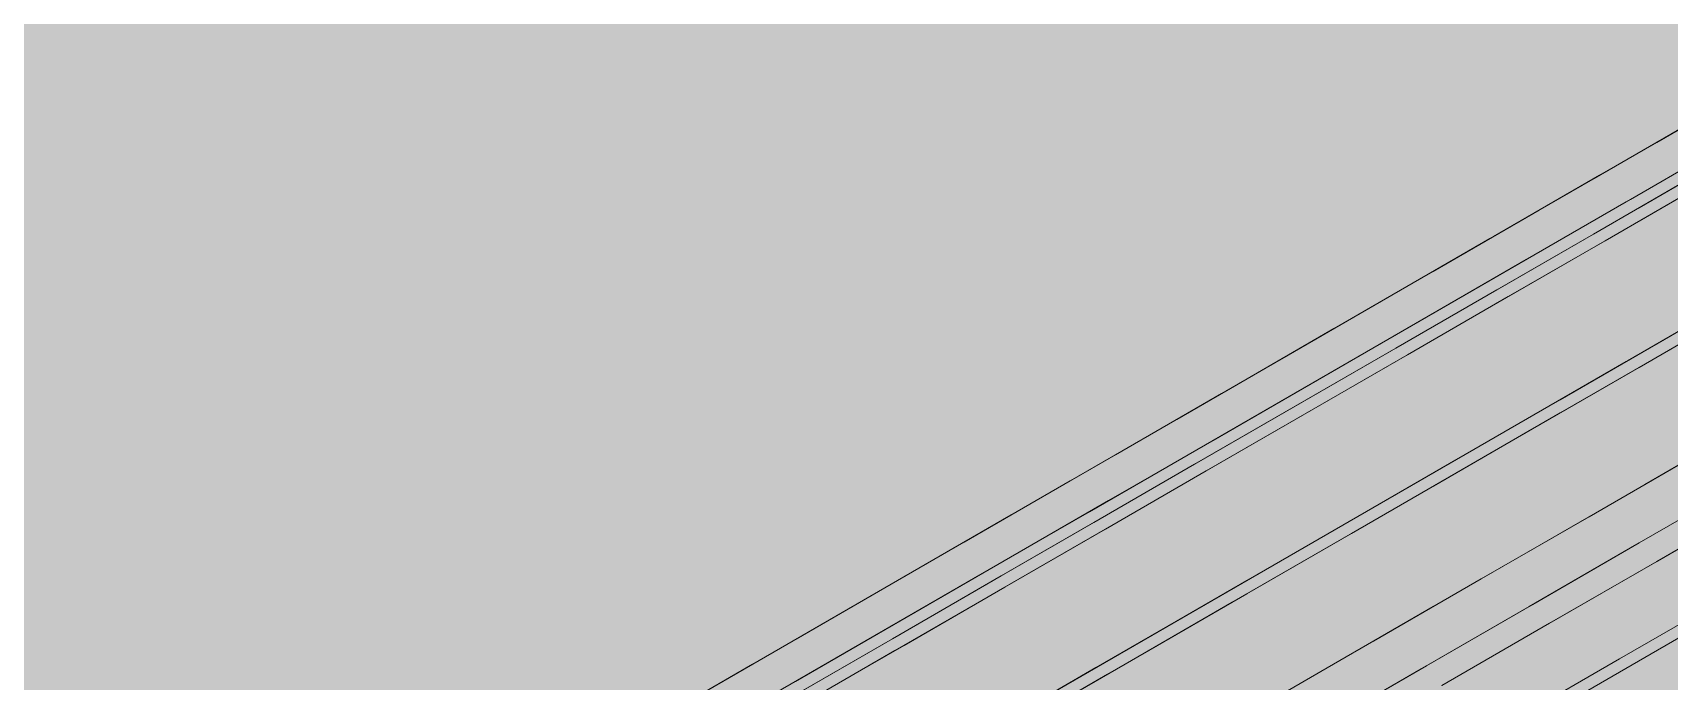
# Model space of a CAD drawing. Header units: metres. Extents: x 349021 to 349543, y 9281040 to 9281959.
# Drawn here: x 349202.5321 to 349202.9224, y 9281044.6284 to 9281044.7832 of the extents above; entities that cross this region are included whole.
import ezdxf

# ---------------------------------------------------------------- set-up
doc = ezdxf.new("R2010")
doc.units = ezdxf.units.M
doc.header["$LTSCALE"] = 0.25
doc.layers.add('ISO-3D', color=7, linetype='CONTINUOUS', lineweight=13)
doc.layers.add('ISO-3D-ARISTAS', color=250, linetype='CONTINUOUS', lineweight=13)

msp = doc.modelspace()

# ---------------------------------------------------------------- linework, layer by layer
at = {"layer": 'ISO-3D', "true_color": 0xb0aea8}
for points in [[(349202.57167, 9281044.79625), (349202.54641, 9281044.78167), (349202.54568, 9281044.81125), (349202.52043, 9281044.79667)], [(349202.62291, 9281044.79583), (349202.59765, 9281044.78125), (349202.59692, 9281044.81083), (349202.57167, 9281044.79625)], [(349202.67414, 9281044.79542), (349202.64889, 9281044.78083), (349202.64816, 9281044.81042), (349202.62291, 9281044.79583)], [(349202.72538, 9281044.795), (349202.70013, 9281044.78042), (349202.6994, 9281044.81), (349202.67414, 9281044.79542)], [(349202.77662, 9281044.79458), (349202.75137, 9281044.78), (349202.75064, 9281044.80958), (349202.72538, 9281044.795)], [(349202.82786, 9281044.79417), (349202.80261, 9281044.77958), (349202.80188, 9281044.80917), (349202.77662, 9281044.79458)], [(349202.53245, 9281044.79075), (349202.50755, 9281044.77637), (349202.5077, 9281044.80504), (349202.4828, 9281044.79066)], [(349202.58209, 9281044.79084), (349202.55719, 9281044.77646), (349202.55735, 9281044.80513), (349202.53245, 9281044.79075)], [(349202.63173, 9281044.79093), (349202.60683, 9281044.77655), (349202.60699, 9281044.80522), (349202.58209, 9281044.79084)], [(349202.68138, 9281044.79102), (349202.65648, 9281044.77665), (349202.65663, 9281044.80531), (349202.63173, 9281044.79093)], [(349202.73102, 9281044.79111), (349202.70612, 9281044.77674), (349202.70628, 9281044.8054), (349202.68138, 9281044.79102)], [(349202.78067, 9281044.7912), (349202.75577, 9281044.77683), (349202.75592, 9281044.80549), (349202.73102, 9281044.79111)], [(349202.83031, 9281044.79129), (349202.80541, 9281044.77692), (349202.80557, 9281044.80558), (349202.78067, 9281044.7912)], [(349202.8791, 9281044.79375), (349202.85385, 9281044.77917), (349202.85312, 9281044.80875), (349202.82786, 9281044.79417)], [(349202.87995, 9281044.79138), (349202.85505, 9281044.77701), (349202.85521, 9281044.80567), (349202.83031, 9281044.79129)], [(349202.93034, 9281044.79333), (349202.90509, 9281044.77875), (349202.90436, 9281044.80833), (349202.8791, 9281044.79375)], [(349202.9296, 9281044.79147), (349202.9047, 9281044.7771), (349202.90485, 9281044.80576), (349202.87995, 9281044.79138)], [(349202.54641, 9281044.78167), (349202.52115, 9281044.76708), (349202.52043, 9281044.79667), (349202.49517, 9281044.78208)], [(349202.59765, 9281044.78125), (349202.57239, 9281044.76667), (349202.57167, 9281044.79625), (349202.54641, 9281044.78167)], [(349202.64889, 9281044.78083), (349202.62363, 9281044.76625), (349202.62291, 9281044.79583), (349202.59765, 9281044.78125)], [(349202.70013, 9281044.78042), (349202.67487, 9281044.76583), (349202.67414, 9281044.79542), (349202.64889, 9281044.78083)], [(349202.75137, 9281044.78), (349202.72611, 9281044.76542), (349202.72538, 9281044.795), (349202.70013, 9281044.78042)], [(349202.80261, 9281044.77958), (349202.77735, 9281044.765), (349202.77662, 9281044.79458), (349202.75137, 9281044.78)], [(349202.85385, 9281044.77917), (349202.82859, 9281044.76458), (349202.82786, 9281044.79417), (349202.80261, 9281044.77958)], [(349202.90509, 9281044.77875), (349202.87983, 9281044.76417), (349202.8791, 9281044.79375), (349202.85385, 9281044.77917)], [(349202.95632, 9281044.77833), (349202.93107, 9281044.76375), (349202.93034, 9281044.79333), (349202.90509, 9281044.77875)], [(349202.55719, 9281044.77646), (349202.53229, 9281044.76209), (349202.53245, 9281044.79075), (349202.50755, 9281044.77637)], [(349202.60683, 9281044.77655), (349202.58193, 9281044.76218), (349202.58209, 9281044.79084), (349202.55719, 9281044.77646)], [(349202.65648, 9281044.77665), (349202.63158, 9281044.76227), (349202.63173, 9281044.79093), (349202.60683, 9281044.77655)], [(349202.70612, 9281044.77674), (349202.68122, 9281044.76236), (349202.68138, 9281044.79102), (349202.65648, 9281044.77665)], [(349202.75577, 9281044.77683), (349202.73087, 9281044.76245), (349202.73102, 9281044.79111), (349202.70612, 9281044.77674)], [(349202.80541, 9281044.77692), (349202.78051, 9281044.76254), (349202.78067, 9281044.7912), (349202.75577, 9281044.77683)], [(349202.85505, 9281044.77701), (349202.83015, 9281044.76263), (349202.83031, 9281044.79129), (349202.80541, 9281044.77692)], [(349202.9047, 9281044.7771), (349202.8798, 9281044.76272), (349202.87995, 9281044.79138), (349202.85505, 9281044.77701)], [(349202.95434, 9281044.77719), (349202.92944, 9281044.76281), (349202.9296, 9281044.79147), (349202.9047, 9281044.7771)], [(349202.57239, 9281044.76667), (349202.54713, 9281044.75208), (349202.54641, 9281044.78167), (349202.52115, 9281044.76708)], [(349202.62363, 9281044.76625), (349202.59837, 9281044.75167), (349202.59765, 9281044.78125), (349202.57239, 9281044.76667)], [(349202.67487, 9281044.76583), (349202.64961, 9281044.75125), (349202.64889, 9281044.78083), (349202.62363, 9281044.76625)], [(349202.72611, 9281044.76542), (349202.70085, 9281044.75083), (349202.70013, 9281044.78042), (349202.67487, 9281044.76583)], [(349202.77735, 9281044.765), (349202.75209, 9281044.75042), (349202.75137, 9281044.78), (349202.72611, 9281044.76542)], [(349202.82859, 9281044.76458), (349202.80333, 9281044.75), (349202.80261, 9281044.77958), (349202.77735, 9281044.765)], [(349202.87983, 9281044.76417), (349202.85457, 9281044.74958), (349202.85385, 9281044.77917), (349202.82859, 9281044.76458)], [(349202.93107, 9281044.76375), (349202.90581, 9281044.74917), (349202.90509, 9281044.77875), (349202.87983, 9281044.76417)], [(349202.53229, 9281044.76209), (349202.50739, 9281044.74771), (349202.50755, 9281044.77637), (349202.48265, 9281044.762)], [(349202.58193, 9281044.76218), (349202.55703, 9281044.7478), (349202.55719, 9281044.77646), (349202.53229, 9281044.76209)], [(349202.63158, 9281044.76227), (349202.60668, 9281044.74789), (349202.60683, 9281044.77655), (349202.58193, 9281044.76218)], [(349202.68122, 9281044.76236), (349202.65632, 9281044.74798), (349202.65648, 9281044.77665), (349202.63158, 9281044.76227)], [(349202.73087, 9281044.76245), (349202.70597, 9281044.74807), (349202.70612, 9281044.77674), (349202.68122, 9281044.76236)], [(349202.78051, 9281044.76254), (349202.75561, 9281044.74816), (349202.75577, 9281044.77683), (349202.73087, 9281044.76245)], [(349202.83015, 9281044.76263), (349202.80525, 9281044.74825), (349202.80541, 9281044.77692), (349202.78051, 9281044.76254)], [(349202.8798, 9281044.76272), (349202.8549, 9281044.74835), (349202.85505, 9281044.77701), (349202.83015, 9281044.76263)], [(349202.92944, 9281044.76281), (349202.90454, 9281044.74844), (349202.9047, 9281044.7771), (349202.8798, 9281044.76272)], [(349202.54713, 9281044.75208), (349202.52187, 9281044.7375), (349202.52115, 9281044.76708), (349202.49589, 9281044.7525)], [(349202.59837, 9281044.75167), (349202.57311, 9281044.73708), (349202.57239, 9281044.76667), (349202.54713, 9281044.75208)], [(349202.64961, 9281044.75125), (349202.62435, 9281044.73667), (349202.62363, 9281044.76625), (349202.59837, 9281044.75167)], [(349202.55703, 9281044.7478), (349202.53213, 9281044.73343), (349202.53229, 9281044.76209), (349202.50739, 9281044.74771)], [(349202.60668, 9281044.74789), (349202.58178, 9281044.73352), (349202.58193, 9281044.76218), (349202.55703, 9281044.7478)], [(349202.65632, 9281044.74798), (349202.63142, 9281044.73361), (349202.63158, 9281044.76227), (349202.60668, 9281044.74789)], [(349202.70085, 9281044.75083), (349202.67559, 9281044.73625), (349202.67487, 9281044.76583), (349202.64961, 9281044.75125)], [(349202.70597, 9281044.74807), (349202.68106, 9281044.7337), (349202.68122, 9281044.76236), (349202.65632, 9281044.74798)], [(349202.75209, 9281044.75042), (349202.72683, 9281044.73583), (349202.72611, 9281044.76542), (349202.70085, 9281044.75083)], [(349202.75561, 9281044.74816), (349202.73071, 9281044.73379), (349202.73087, 9281044.76245), (349202.70597, 9281044.74807)], [(349202.80333, 9281044.75), (349202.77807, 9281044.73542), (349202.77735, 9281044.765), (349202.75209, 9281044.75042)], [(349202.80525, 9281044.74825), (349202.78035, 9281044.73388), (349202.78051, 9281044.76254), (349202.75561, 9281044.74816)], [(349202.85457, 9281044.74958), (349202.82931, 9281044.735), (349202.82859, 9281044.76458), (349202.80333, 9281044.75)], [(349202.8549, 9281044.74835), (349202.83, 9281044.73397), (349202.83015, 9281044.76263), (349202.80525, 9281044.74825)], [(349202.90581, 9281044.74917), (349202.88055, 9281044.73458), (349202.87983, 9281044.76417), (349202.85457, 9281044.74958)], [(349202.90454, 9281044.74844), (349202.87964, 9281044.73406), (349202.8798, 9281044.76272), (349202.8549, 9281044.74835)], [(349202.57311, 9281044.73708), (349202.54785, 9281044.7225), (349202.54713, 9281044.75208), (349202.52187, 9281044.7375)], [(349202.62435, 9281044.73667), (349202.59909, 9281044.72208), (349202.59837, 9281044.75167), (349202.57311, 9281044.73708)], [(349202.67559, 9281044.73625), (349202.65033, 9281044.72167), (349202.64961, 9281044.75125), (349202.62435, 9281044.73667)], [(349202.72683, 9281044.73583), (349202.70157, 9281044.72125), (349202.70085, 9281044.75083), (349202.67559, 9281044.73625)], [(349202.77807, 9281044.73542), (349202.75281, 9281044.72083), (349202.75209, 9281044.75042), (349202.72683, 9281044.73583)], [(349202.53213, 9281044.73343), (349202.50723, 9281044.71905), (349202.50739, 9281044.74771), (349202.48249, 9281044.73334)], [(349202.58178, 9281044.73352), (349202.55688, 9281044.71914), (349202.55703, 9281044.7478), (349202.53213, 9281044.73343)], [(349202.63142, 9281044.73361), (349202.60652, 9281044.71923), (349202.60668, 9281044.74789), (349202.58178, 9281044.73352)], [(349202.68106, 9281044.7337), (349202.65616, 9281044.71932), (349202.65632, 9281044.74798), (349202.63142, 9281044.73361)], [(349202.73071, 9281044.73379), (349202.70581, 9281044.71941), (349202.70597, 9281044.74807), (349202.68106, 9281044.7337)], [(349202.78035, 9281044.73388), (349202.75545, 9281044.7195), (349202.75561, 9281044.74816), (349202.73071, 9281044.73379)], [(349202.82931, 9281044.735), (349202.80405, 9281044.72042), (349202.80333, 9281044.75), (349202.77807, 9281044.73542)], [(349202.83, 9281044.73397), (349202.8051, 9281044.71959), (349202.80525, 9281044.74825), (349202.78035, 9281044.73388)], [(349202.88055, 9281044.73458), (349202.85529, 9281044.72), (349202.85457, 9281044.74958), (349202.82931, 9281044.735)], [(349202.87964, 9281044.73406), (349202.85474, 9281044.71968), (349202.8549, 9281044.74835), (349202.83, 9281044.73397)], [(349202.54785, 9281044.7225), (349202.52259, 9281044.70792), (349202.52187, 9281044.7375), (349202.49661, 9281044.72292)], [(349202.59909, 9281044.72208), (349202.57383, 9281044.7075), (349202.57311, 9281044.73708), (349202.54785, 9281044.7225)], [(349202.65033, 9281044.72167), (349202.62507, 9281044.70708), (349202.62435, 9281044.73667), (349202.59909, 9281044.72208)], [(349202.70157, 9281044.72125), (349202.67631, 9281044.70667), (349202.67559, 9281044.73625), (349202.65033, 9281044.72167)], [(349202.75281, 9281044.72083), (349202.72755, 9281044.70625), (349202.72683, 9281044.73583), (349202.70157, 9281044.72125)], [(349202.80405, 9281044.72042), (349202.77879, 9281044.70583), (349202.77807, 9281044.73542), (349202.75281, 9281044.72083)], [(349202.85529, 9281044.72), (349202.83003, 9281044.70542), (349202.82931, 9281044.735), (349202.80405, 9281044.72042)], [(349202.55688, 9281044.71914), (349202.53198, 9281044.70476), (349202.53213, 9281044.73343), (349202.50723, 9281044.71905)], [(349202.60652, 9281044.71923), (349202.58162, 9281044.70485), (349202.58178, 9281044.73352), (349202.55688, 9281044.71914)], [(349202.65616, 9281044.71932), (349202.63126, 9281044.70495), (349202.63142, 9281044.73361), (349202.60652, 9281044.71923)], [(349202.70581, 9281044.71941), (349202.68091, 9281044.70504), (349202.68106, 9281044.7337), (349202.65616, 9281044.71932)], [(349202.75545, 9281044.7195), (349202.73055, 9281044.70513), (349202.73071, 9281044.73379), (349202.70581, 9281044.71941)], [(349202.8051, 9281044.71959), (349202.7802, 9281044.70522), (349202.78035, 9281044.73388), (349202.75545, 9281044.7195)], [(349202.85474, 9281044.71968), (349202.82984, 9281044.70531), (349202.83, 9281044.73397), (349202.8051, 9281044.71959)], [(349202.57383, 9281044.7075), (349202.54857, 9281044.69292), (349202.54785, 9281044.7225), (349202.52259, 9281044.70792)], [(349202.58162, 9281044.70485), (349202.55672, 9281044.69048), (349202.55688, 9281044.71914), (349202.53198, 9281044.70476)], [(349202.62507, 9281044.70708), (349202.59981, 9281044.6925), (349202.59909, 9281044.72208), (349202.57383, 9281044.7075)], [(349202.63126, 9281044.70495), (349202.60636, 9281044.69057), (349202.60652, 9281044.71923), (349202.58162, 9281044.70485)], [(349202.67631, 9281044.70667), (349202.65105, 9281044.69208), (349202.65033, 9281044.72167), (349202.62507, 9281044.70708)], [(349202.68091, 9281044.70504), (349202.65601, 9281044.69066), (349202.65616, 9281044.71932), (349202.63126, 9281044.70495)], [(349202.72755, 9281044.70625), (349202.70229, 9281044.69167), (349202.70157, 9281044.72125), (349202.67631, 9281044.70667)], [(349202.73055, 9281044.70513), (349202.70565, 9281044.69075), (349202.70581, 9281044.71941), (349202.68091, 9281044.70504)], [(349202.77879, 9281044.70583), (349202.75353, 9281044.69125), (349202.75281, 9281044.72083), (349202.72755, 9281044.70625)], [(349202.7802, 9281044.70522), (349202.7553, 9281044.69084), (349202.75545, 9281044.7195), (349202.73055, 9281044.70513)], [(349202.83003, 9281044.70542), (349202.80477, 9281044.69083), (349202.80405, 9281044.72042), (349202.77879, 9281044.70583)], [(349202.82984, 9281044.70531), (349202.80494, 9281044.69093), (349202.8051, 9281044.71959), (349202.7802, 9281044.70522)], [(349202.54857, 9281044.69292), (349202.52331, 9281044.67833), (349202.52259, 9281044.70792), (349202.49733, 9281044.69333)], [(349202.59981, 9281044.6925), (349202.57455, 9281044.67792), (349202.57383, 9281044.7075), (349202.54857, 9281044.69292)], [(349202.55672, 9281044.69048), (349202.5416, 9281044.68175), (349202.53198, 9281044.70476), (349202.51685, 9281044.69603)], [(349202.60636, 9281044.69057), (349202.58146, 9281044.67619), (349202.58162, 9281044.70485), (349202.55672, 9281044.69048)], [(349202.65105, 9281044.69208), (349202.62579, 9281044.6775), (349202.62507, 9281044.70708), (349202.59981, 9281044.6925)], [(349202.65601, 9281044.69066), (349202.63111, 9281044.67628), (349202.63126, 9281044.70495), (349202.60636, 9281044.69057)], [(349202.70229, 9281044.69167), (349202.67703, 9281044.67708), (349202.67631, 9281044.70667), (349202.65105, 9281044.69208)], [(349202.70565, 9281044.69075), (349202.68075, 9281044.67637), (349202.68091, 9281044.70504), (349202.65601, 9281044.69066)], [(349202.75353, 9281044.69125), (349202.72827, 9281044.67667), (349202.72755, 9281044.70625), (349202.70229, 9281044.69167)], [(349202.7553, 9281044.69084), (349202.7304, 9281044.67646), (349202.73055, 9281044.70513), (349202.70565, 9281044.69075)], [(349202.80477, 9281044.69083), (349202.77951, 9281044.67625), (349202.77879, 9281044.70583), (349202.75353, 9281044.69125)], [(349202.80494, 9281044.69093), (349202.78004, 9281044.67655), (349202.7802, 9281044.70522), (349202.7553, 9281044.69084)], [(349202.5416, 9281044.68175), (349202.52647, 9281044.67302), (349202.51685, 9281044.69603), (349202.50173, 9281044.6873)], [(349202.57455, 9281044.67792), (349202.54929, 9281044.66333), (349202.54857, 9281044.69292), (349202.52331, 9281044.67833)], [(349202.62579, 9281044.6775), (349202.60053, 9281044.66292), (349202.59981, 9281044.6925), (349202.57455, 9281044.67792)], [(349202.67703, 9281044.67708), (349202.65177, 9281044.6625), (349202.65105, 9281044.69208), (349202.62579, 9281044.6775)], [(349202.58146, 9281044.67619), (349202.56634, 9281044.66746), (349202.55672, 9281044.69048), (349202.5416, 9281044.68175)], [(349202.63111, 9281044.67628), (349202.60621, 9281044.66191), (349202.60636, 9281044.69057), (349202.58146, 9281044.67619)], [(349202.68075, 9281044.67637), (349202.65585, 9281044.662), (349202.65601, 9281044.69066), (349202.63111, 9281044.67628)], [(349202.72827, 9281044.67667), (349202.70301, 9281044.66208), (349202.70229, 9281044.69167), (349202.67703, 9281044.67708)], [(349202.7304, 9281044.67646), (349202.7055, 9281044.66209), (349202.70565, 9281044.69075), (349202.68075, 9281044.67637)], [(349202.77951, 9281044.67625), (349202.75425, 9281044.66167), (349202.75353, 9281044.69125), (349202.72827, 9281044.67667)], [(349202.78004, 9281044.67655), (349202.75514, 9281044.66218), (349202.7553, 9281044.69084), (349202.7304, 9281044.67646)], [(349202.56634, 9281044.66746), (349202.55122, 9281044.65873), (349202.5416, 9281044.68175), (349202.52647, 9281044.67302)], [(349202.54929, 9281044.66333), (349202.52403, 9281044.64875), (349202.52331, 9281044.67833), (349202.49805, 9281044.66375)], [(349202.60053, 9281044.66292), (349202.57527, 9281044.64833), (349202.57455, 9281044.67792), (349202.54929, 9281044.66333)], [(349202.60621, 9281044.66191), (349202.59108, 9281044.65318), (349202.58146, 9281044.67619), (349202.56634, 9281044.66746)], [(349202.65177, 9281044.6625), (349202.62651, 9281044.64792), (349202.62579, 9281044.6775), (349202.60053, 9281044.66292)], [(349202.65585, 9281044.662), (349202.63095, 9281044.64762), (349202.63111, 9281044.67628), (349202.60621, 9281044.66191)], [(349202.70301, 9281044.66208), (349202.67775, 9281044.6475), (349202.67703, 9281044.67708), (349202.65177, 9281044.6625)], [(349202.7055, 9281044.66209), (349202.68059, 9281044.64771), (349202.68075, 9281044.67637), (349202.65585, 9281044.662)], [(349202.75425, 9281044.66167), (349202.72899, 9281044.64708), (349202.72827, 9281044.67667), (349202.70301, 9281044.66208)], [(349202.75514, 9281044.66218), (349202.73024, 9281044.6478), (349202.7304, 9281044.67646), (349202.7055, 9281044.66209)], [(349202.55122, 9281044.65873), (349202.54847, 9281044.65714), (349202.52647, 9281044.67302), (349202.52372, 9281044.67143)], [(349202.54847, 9281044.65714), (349202.53981, 9281044.65214), (349202.52372, 9281044.67143), (349202.51506, 9281044.66643)], [(349202.96925, 9281044.65817), (349202.94352, 9281044.64332), (349202.94533, 9281044.67198), (349202.9196, 9281044.65713)], [(349202.53981, 9281044.65214), (349202.51506, 9281044.63786), (349202.51506, 9281044.66643), (349202.49032, 9281044.65214)], [(349202.59108, 9281044.65318), (349202.57596, 9281044.64444), (349202.56634, 9281044.66746), (349202.55122, 9281044.65873)], [(349202.57527, 9281044.64833), (349202.55001, 9281044.63375), (349202.54929, 9281044.66333), (349202.52403, 9281044.64875)], [(349202.62651, 9281044.64792), (349202.60125, 9281044.63333), (349202.60053, 9281044.66292), (349202.57527, 9281044.64833)], [(349202.63095, 9281044.64762), (349202.61583, 9281044.63889), (349202.60621, 9281044.66191), (349202.59108, 9281044.65318)], [(349202.67775, 9281044.6475), (349202.65249, 9281044.63292), (349202.65177, 9281044.6625), (349202.62651, 9281044.64792)], [(349202.68059, 9281044.64771), (349202.65569, 9281044.63334), (349202.65585, 9281044.662), (349202.63095, 9281044.64762)], [(349202.72899, 9281044.64708), (349202.70373, 9281044.6325), (349202.70301, 9281044.66208), (349202.67775, 9281044.6475)], [(349202.73024, 9281044.6478), (349202.70534, 9281044.63343), (349202.7055, 9281044.66209), (349202.68059, 9281044.64771)], [(349202.57321, 9281044.64286), (349202.56455, 9281044.63786), (349202.54847, 9281044.65714), (349202.53981, 9281044.65214)], [(349202.57596, 9281044.64444), (349202.57321, 9281044.64286), (349202.55122, 9281044.65873), (349202.54847, 9281044.65714)], [(349202.94352, 9281044.64332), (349202.9178, 9281044.62847), (349202.9196, 9281044.65713), (349202.89388, 9281044.64228)], [(349202.61583, 9281044.63889), (349202.6007, 9281044.63016), (349202.59108, 9281044.65318), (349202.57596, 9281044.64444)], [(349202.56455, 9281044.63786), (349202.53981, 9281044.62357), (349202.53981, 9281044.65214), (349202.51506, 9281044.63786)], [(349202.55001, 9281044.63375), (349202.52476, 9281044.61917), (349202.52403, 9281044.64875), (349202.49877, 9281044.63417)], [(349202.60125, 9281044.63333), (349202.576, 9281044.61875), (349202.57527, 9281044.64833), (349202.55001, 9281044.63375)], [(349202.65249, 9281044.63292), (349202.62724, 9281044.61833), (349202.62651, 9281044.64792), (349202.60125, 9281044.63333)], [(349202.65569, 9281044.63334), (349202.64057, 9281044.6246), (349202.63095, 9281044.64762), (349202.61583, 9281044.63889)], [(349202.70373, 9281044.6325), (349202.67848, 9281044.61792), (349202.67775, 9281044.6475), (349202.65249, 9281044.63292)], [(349202.70534, 9281044.63343), (349202.68044, 9281044.61905), (349202.68059, 9281044.64771), (349202.65569, 9281044.63334)], [(349202.59796, 9281044.62857), (349202.5893, 9281044.62357), (349202.57321, 9281044.64286), (349202.56455, 9281044.63786)], [(349202.6007, 9281044.63016), (349202.59796, 9281044.62857), (349202.57596, 9281044.64444), (349202.57321, 9281044.64286)], [(349202.9178, 9281044.62847), (349202.89207, 9281044.61362), (349202.89388, 9281044.64228), (349202.86815, 9281044.62743)], [(349202.96744, 9281044.62951), (349202.94172, 9281044.61466), (349202.94352, 9281044.64332), (349202.9178, 9281044.62847)], [(349202.53981, 9281044.62357), (349202.51506, 9281044.60929), (349202.51506, 9281044.63786), (349202.49032, 9281044.62357)], [(349202.5893, 9281044.62357), (349202.56455, 9281044.60929), (349202.56455, 9281044.63786), (349202.53981, 9281044.62357)], [(349202.64057, 9281044.6246), (349202.62545, 9281044.61587), (349202.61583, 9281044.63889), (349202.6007, 9281044.63016)], [(349202.576, 9281044.61875), (349202.55074, 9281044.60417), (349202.55001, 9281044.63375), (349202.52476, 9281044.61917)], [(349202.62724, 9281044.61833), (349202.60198, 9281044.60375), (349202.60125, 9281044.63333), (349202.576, 9281044.61875)], [(349202.68044, 9281044.61905), (349202.66532, 9281044.61032), (349202.65569, 9281044.63334), (349202.64057, 9281044.6246)], [(349202.62545, 9281044.61587), (349202.6227, 9281044.61429), (349202.6007, 9281044.63016), (349202.59796, 9281044.62857)], [(349202.67848, 9281044.61792), (349202.65322, 9281044.60333), (349202.65249, 9281044.63292), (349202.62724, 9281044.61833)], [(349202.6227, 9281044.61429), (349202.61404, 9281044.60929), (349202.59796, 9281044.62857), (349202.5893, 9281044.62357)], [(349202.94172, 9281044.61466), (349202.91599, 9281044.59981), (349202.9178, 9281044.62847), (349202.89207, 9281044.61362)]]:
    msp.add_solid(points, dxfattribs=at)
at = {"layer": 'ISO-3D', "true_color": 0x8e8d88}
for points in [[(349202.94189, 9281044.74333), (349202.91663, 9281044.72875), (349202.94189, 9281044.77), (349202.91663, 9281044.75542)], [(349202.9451, 9281044.75375), (349202.91944, 9281044.73894), (349202.9451, 9281044.77185), (349202.91944, 9281044.75704)], [(349202.91663, 9281044.72875), (349202.89137, 9281044.71417), (349202.91663, 9281044.75542), (349202.89137, 9281044.74083)], [(349202.91944, 9281044.73894), (349202.89378, 9281044.72412), (349202.91944, 9281044.75704), (349202.89378, 9281044.74222)], [(349202.9451, 9281044.72645), (349202.91944, 9281044.71164), (349202.9451, 9281044.75375), (349202.91944, 9281044.73894)], [(349202.94189, 9281044.71667), (349202.91663, 9281044.70208), (349202.94189, 9281044.74333), (349202.91663, 9281044.72875)], [(349202.89137, 9281044.71417), (349202.86611, 9281044.69958), (349202.89137, 9281044.74083), (349202.86611, 9281044.72625)], [(349202.89378, 9281044.72412), (349202.86812, 9281044.70931), (349202.89378, 9281044.74222), (349202.86812, 9281044.72741)], [(349202.91944, 9281044.71164), (349202.89378, 9281044.69682), (349202.91944, 9281044.73894), (349202.89378, 9281044.72412)], [(349202.86812, 9281044.70931), (349202.84246, 9281044.69449), (349202.86812, 9281044.72741), (349202.84246, 9281044.71259)], [(349202.91663, 9281044.70208), (349202.89137, 9281044.6875), (349202.91663, 9281044.72875), (349202.89137, 9281044.71417)], [(349202.86611, 9281044.69958), (349202.84085, 9281044.685), (349202.86611, 9281044.72625), (349202.84085, 9281044.71167)], [(349202.89378, 9281044.69682), (349202.86812, 9281044.68201), (349202.89378, 9281044.72412), (349202.86812, 9281044.70931)], [(349202.9451, 9281044.69915), (349202.91944, 9281044.68434), (349202.9451, 9281044.72645), (349202.91944, 9281044.71164)], [(349202.94189, 9281044.69), (349202.91663, 9281044.67542), (349202.94189, 9281044.71667), (349202.91663, 9281044.70208)], [(349202.84085, 9281044.685), (349202.8156, 9281044.67042), (349202.84085, 9281044.71167), (349202.8156, 9281044.69708)], [(349202.84246, 9281044.69449), (349202.8168, 9281044.67968), (349202.84246, 9281044.71259), (349202.8168, 9281044.69778)], [(349202.89137, 9281044.6875), (349202.86611, 9281044.67292), (349202.89137, 9281044.71417), (349202.86611, 9281044.69958)], [(349202.91944, 9281044.68434), (349202.89378, 9281044.66952), (349202.91944, 9281044.71164), (349202.89378, 9281044.69682)], [(349202.86812, 9281044.68201), (349202.84246, 9281044.66719), (349202.86812, 9281044.70931), (349202.84246, 9281044.69449)], [(349202.86611, 9281044.67292), (349202.84085, 9281044.65833), (349202.86611, 9281044.69958), (349202.84085, 9281044.685)], [(349202.91663, 9281044.67542), (349202.89137, 9281044.66083), (349202.91663, 9281044.70208), (349202.89137, 9281044.6875)], [(349202.8156, 9281044.67042), (349202.79034, 9281044.65583), (349202.8156, 9281044.69708), (349202.79034, 9281044.6825)], [(349202.8168, 9281044.67968), (349202.79114, 9281044.66486), (349202.8168, 9281044.69778), (349202.79114, 9281044.68296)], [(349202.89378, 9281044.66952), (349202.86812, 9281044.65471), (349202.89378, 9281044.69682), (349202.86812, 9281044.68201)], [(349202.9451, 9281044.67185), (349202.91944, 9281044.65704), (349202.9451, 9281044.69915), (349202.91944, 9281044.68434)], [(349202.84246, 9281044.66719), (349202.8168, 9281044.65238), (349202.84246, 9281044.69449), (349202.8168, 9281044.67968)], [(349202.84085, 9281044.65833), (349202.8156, 9281044.64375), (349202.84085, 9281044.685), (349202.8156, 9281044.67042)], [(349202.89137, 9281044.66083), (349202.86611, 9281044.64625), (349202.89137, 9281044.6875), (349202.86611, 9281044.67292)], [(349202.91944, 9281044.65704), (349202.89378, 9281044.64222), (349202.91944, 9281044.68434), (349202.89378, 9281044.66952)], [(349202.79034, 9281044.65583), (349202.76508, 9281044.64125), (349202.79034, 9281044.6825), (349202.76508, 9281044.66792)], [(349202.79114, 9281044.66486), (349202.76548, 9281044.65005), (349202.79114, 9281044.68296), (349202.76548, 9281044.66815)], [(349202.86812, 9281044.65471), (349202.84246, 9281044.63989), (349202.86812, 9281044.68201), (349202.84246, 9281044.66719)], [(349202.8168, 9281044.65238), (349202.79114, 9281044.63756), (349202.8168, 9281044.67968), (349202.79114, 9281044.66486)], [(349202.86611, 9281044.64625), (349202.84085, 9281044.63167), (349202.86611, 9281044.67292), (349202.84085, 9281044.65833)], [(349202.8156, 9281044.64375), (349202.79034, 9281044.62917), (349202.8156, 9281044.67042), (349202.79034, 9281044.65583)], [(349202.89378, 9281044.64222), (349202.86812, 9281044.62741), (349202.89378, 9281044.66952), (349202.86812, 9281044.65471)], [(349202.76548, 9281044.65005), (349202.73982, 9281044.63523), (349202.76548, 9281044.66815), (349202.73982, 9281044.65333)], [(349202.76508, 9281044.64125), (349202.73982, 9281044.62667), (349202.76508, 9281044.66792), (349202.73982, 9281044.65333)], [(349202.79114, 9281044.63756), (349202.76548, 9281044.62275), (349202.79114, 9281044.66486), (349202.76548, 9281044.65005)], [(349202.84246, 9281044.63989), (349202.8168, 9281044.62508), (349202.84246, 9281044.66719), (349202.8168, 9281044.65238)], [(349202.84085, 9281044.63167), (349202.8156, 9281044.61708), (349202.84085, 9281044.65833), (349202.8156, 9281044.64375)], [(349202.73982, 9281044.63523), (349202.71416, 9281044.62042), (349202.73982, 9281044.65333), (349202.71416, 9281044.63852)], [(349202.73982, 9281044.62667), (349202.71456, 9281044.61208), (349202.73982, 9281044.65333), (349202.71456, 9281044.63875)], [(349202.79034, 9281044.62917), (349202.76508, 9281044.61458), (349202.79034, 9281044.65583), (349202.76508, 9281044.64125)], [(349202.86812, 9281044.62741), (349202.84246, 9281044.61259), (349202.86812, 9281044.65471), (349202.84246, 9281044.63989)], [(349202.76548, 9281044.62275), (349202.73982, 9281044.60793), (349202.76548, 9281044.65005), (349202.73982, 9281044.63523)], [(349202.8168, 9281044.62508), (349202.79114, 9281044.61026), (349202.8168, 9281044.65238), (349202.79114, 9281044.63756)], [(349202.9363, 9281044.62803), (349202.91057, 9281044.61318), (349202.9363, 9281044.6455), (349202.91057, 9281044.63064)], [(349202.76508, 9281044.61458), (349202.73982, 9281044.6), (349202.76508, 9281044.64125), (349202.73982, 9281044.62667)], [(349202.8156, 9281044.61708), (349202.79034, 9281044.6025), (349202.8156, 9281044.64375), (349202.79034, 9281044.62917)], [(349202.71416, 9281044.62042), (349202.6885, 9281044.6056), (349202.71416, 9281044.63852), (349202.6885, 9281044.6237)], [(349202.71456, 9281044.61208), (349202.6893, 9281044.5975), (349202.71456, 9281044.63875), (349202.6893, 9281044.62417)], [(349202.79114, 9281044.61026), (349202.76548, 9281044.59545), (349202.79114, 9281044.63756), (349202.76548, 9281044.62275)], [(349202.84246, 9281044.61259), (349202.8168, 9281044.59778), (349202.84246, 9281044.63989), (349202.8168, 9281044.62508)], [(349202.73982, 9281044.60793), (349202.71416, 9281044.59312), (349202.73982, 9281044.63523), (349202.71416, 9281044.62042)], [(349202.91057, 9281044.61318), (349202.88485, 9281044.59833), (349202.91057, 9281044.63064), (349202.88485, 9281044.61579)], [(349202.79034, 9281044.6025), (349202.76508, 9281044.58792), (349202.79034, 9281044.62917), (349202.76508, 9281044.61458)]]:
    msp.add_solid(points, dxfattribs=at)
at = {"layer": 'ISO-3D', "true_color": 0x22252b}
for points in [[(349202.93775, 9281044.75443), (349202.91215, 9281044.73965), (349202.93775, 9281044.75761), (349202.91215, 9281044.74283)], [(349202.93775, 9281044.73697), (349202.91215, 9281044.72219), (349202.93775, 9281044.75443), (349202.91215, 9281044.73965)], [(349202.94062, 9281044.75292), (349202.91525, 9281044.73827), (349202.94062, 9281044.75609), (349202.91525, 9281044.74145)], [(349202.91215, 9281044.73965), (349202.88654, 9281044.72487), (349202.91215, 9281044.74283), (349202.88654, 9281044.72804)], [(349202.91215, 9281044.72219), (349202.88654, 9281044.70741), (349202.91215, 9281044.73965), (349202.88654, 9281044.72487)], [(349202.91525, 9281044.73827), (349202.88989, 9281044.72363), (349202.91525, 9281044.74145), (349202.88989, 9281044.7268)], [(349202.93775, 9281044.71951), (349202.91215, 9281044.70473), (349202.93775, 9281044.73697), (349202.91215, 9281044.72219)], [(349202.88654, 9281044.72487), (349202.86094, 9281044.71009), (349202.88654, 9281044.72804), (349202.86094, 9281044.71326)], [(349202.88654, 9281044.70741), (349202.86094, 9281044.69262), (349202.88654, 9281044.72487), (349202.86094, 9281044.71009)], [(349202.88989, 9281044.72363), (349202.86452, 9281044.70898), (349202.88989, 9281044.7268), (349202.86452, 9281044.71216)], [(349202.9462, 9281044.72121), (349202.9213, 9281044.70683), (349202.9462, 9281044.72439), (349202.9213, 9281044.71001)], [(349202.91215, 9281044.70473), (349202.88654, 9281044.68994), (349202.91215, 9281044.72219), (349202.88654, 9281044.70741)], [(349202.86094, 9281044.71009), (349202.83533, 9281044.6953), (349202.86094, 9281044.71326), (349202.83533, 9281044.69848)], [(349202.86452, 9281044.70898), (349202.83916, 9281044.69434), (349202.86452, 9281044.71216), (349202.83916, 9281044.69751)], [(349202.86094, 9281044.69262), (349202.83533, 9281044.67784), (349202.86094, 9281044.71009), (349202.83533, 9281044.6953)], [(349202.88654, 9281044.68994), (349202.86094, 9281044.67516), (349202.88654, 9281044.70741), (349202.86094, 9281044.69262)], [(349202.9213, 9281044.70683), (349202.8964, 9281044.69246), (349202.9213, 9281044.71001), (349202.8964, 9281044.69563)], [(349202.83533, 9281044.6953), (349202.80973, 9281044.68052), (349202.83533, 9281044.69848), (349202.80973, 9281044.6837)], [(349202.83916, 9281044.69434), (349202.81379, 9281044.67969), (349202.83916, 9281044.69751), (349202.81379, 9281044.68287)], [(349202.8964, 9281044.69246), (349202.8715, 9281044.67808), (349202.8964, 9281044.69563), (349202.8715, 9281044.68126)], [(349202.83533, 9281044.67784), (349202.80973, 9281044.66306), (349202.83533, 9281044.6953), (349202.80973, 9281044.68052)], [(349202.86094, 9281044.67516), (349202.83533, 9281044.66038), (349202.86094, 9281044.69262), (349202.83533, 9281044.67784)], [(349202.80973, 9281044.68052), (349202.78412, 9281044.66574), (349202.80973, 9281044.6837), (349202.78412, 9281044.66891)], [(349202.80973, 9281044.66306), (349202.78412, 9281044.64828), (349202.80973, 9281044.68052), (349202.78412, 9281044.66574)], [(349202.81379, 9281044.67969), (349202.78843, 9281044.66505), (349202.81379, 9281044.68287), (349202.78843, 9281044.66822)], [(349202.8715, 9281044.67808), (349202.8466, 9281044.66371), (349202.8715, 9281044.68126), (349202.8466, 9281044.66688)], [(349202.83533, 9281044.66038), (349202.80973, 9281044.6456), (349202.83533, 9281044.67784), (349202.80973, 9281044.66306)], [(349202.78412, 9281044.66574), (349202.75852, 9281044.65096), (349202.78412, 9281044.66891), (349202.75852, 9281044.65413)], [(349202.78412, 9281044.64828), (349202.75852, 9281044.63349), (349202.78412, 9281044.66574), (349202.75852, 9281044.65096)], [(349202.78843, 9281044.66505), (349202.76306, 9281044.6504), (349202.78843, 9281044.66822), (349202.76306, 9281044.65358)], [(349202.8466, 9281044.66371), (349202.8217, 9281044.64933), (349202.8466, 9281044.66688), (349202.8217, 9281044.6525)], [(349202.80973, 9281044.6456), (349202.78412, 9281044.63081), (349202.80973, 9281044.66306), (349202.78412, 9281044.64828)], [(349202.75852, 9281044.65096), (349202.73292, 9281044.63617), (349202.75852, 9281044.65413), (349202.73292, 9281044.63935)], [(349202.76306, 9281044.6504), (349202.7377, 9281044.63576), (349202.76306, 9281044.65358), (349202.7377, 9281044.63893)], [(349202.75852, 9281044.63349), (349202.73292, 9281044.61871), (349202.75852, 9281044.65096), (349202.73292, 9281044.63617)], [(349202.8217, 9281044.64933), (349202.79679, 9281044.63495), (349202.8217, 9281044.6525), (349202.79679, 9281044.63813)], [(349202.78412, 9281044.63081), (349202.75852, 9281044.61603), (349202.78412, 9281044.64828), (349202.75852, 9281044.63349)], [(349202.9363, 9281044.6455), (349202.91057, 9281044.63064), (349202.9363, 9281044.64867), (349202.91057, 9281044.63382)], [(349202.73292, 9281044.63617), (349202.70731, 9281044.62139), (349202.73292, 9281044.63935), (349202.70731, 9281044.62457)], [(349202.7377, 9281044.63576), (349202.71233, 9281044.62111), (349202.7377, 9281044.63893), (349202.71233, 9281044.62429)], [(349202.79679, 9281044.63495), (349202.77189, 9281044.62058), (349202.79679, 9281044.63813), (349202.77189, 9281044.62375)], [(349202.73292, 9281044.61871), (349202.70731, 9281044.60393), (349202.73292, 9281044.63617), (349202.70731, 9281044.62139)], [(349202.75852, 9281044.61603), (349202.73292, 9281044.60125), (349202.75852, 9281044.63349), (349202.73292, 9281044.61871)], [(349202.91057, 9281044.63064), (349202.88485, 9281044.61579), (349202.91057, 9281044.63382), (349202.88485, 9281044.61897)]]:
    msp.add_solid(points, dxfattribs=at)
at = {"layer": 'ISO-3D', "true_color": 0x2b2e35}
for points in [[(349202.94085, 9281044.75622), (349202.91595, 9281044.74185), (349202.9381, 9281044.75781), (349202.9132, 9281044.74344)], [(349202.95597, 9281044.74749), (349202.93107, 9281044.73312), (349202.94085, 9281044.75622), (349202.91595, 9281044.74185)], [(349202.93021, 9281044.7469), (349202.90711, 9281044.73357), (349202.92746, 9281044.74849), (349202.90436, 9281044.73516)], [(349202.91595, 9281044.74185), (349202.89105, 9281044.72747), (349202.9132, 9281044.74344), (349202.8883, 9281044.72906)], [(349202.93107, 9281044.73312), (349202.90617, 9281044.71874), (349202.91595, 9281044.74185), (349202.89105, 9281044.72747)], [(349202.90711, 9281044.73357), (349202.88402, 9281044.72024), (349202.90436, 9281044.73516), (349202.88127, 9281044.72182)], [(349202.9462, 9281044.72439), (349202.9213, 9281044.71001), (349202.93107, 9281044.73312), (349202.90617, 9281044.71874)], [(349202.89105, 9281044.72747), (349202.86615, 9281044.7131), (349202.8883, 9281044.72906), (349202.8634, 9281044.71468)], [(349202.90617, 9281044.71874), (349202.88127, 9281044.70436), (349202.89105, 9281044.72747), (349202.86615, 9281044.7131)], [(349202.88402, 9281044.72024), (349202.86, 9281044.70637), (349202.88127, 9281044.72182), (349202.85725, 9281044.70796)], [(349202.94062, 9281044.71799), (349202.91525, 9281044.70335), (349202.93787, 9281044.71958), (349202.9125, 9281044.70493)], [(349202.9213, 9281044.71001), (349202.8964, 9281044.69563), (349202.90617, 9281044.71874), (349202.88127, 9281044.70436)], [(349202.86615, 9281044.7131), (349202.84125, 9281044.69872), (349202.8634, 9281044.71468), (349202.8385, 9281044.70031)], [(349202.88127, 9281044.70436), (349202.85637, 9281044.68999), (349202.86615, 9281044.7131), (349202.84125, 9281044.69872)], [(349202.86, 9281044.70637), (349202.83598, 9281044.6925), (349202.85725, 9281044.70796), (349202.83323, 9281044.69409)], [(349202.8964, 9281044.69563), (349202.8715, 9281044.68126), (349202.88127, 9281044.70436), (349202.85637, 9281044.68999)], [(349202.91525, 9281044.70335), (349202.88989, 9281044.6887), (349202.9125, 9281044.70493), (349202.88714, 9281044.69029)], [(349202.84125, 9281044.69872), (349202.81635, 9281044.68434), (349202.8385, 9281044.70031), (349202.8136, 9281044.68593)], [(349202.85637, 9281044.68999), (349202.83147, 9281044.67561), (349202.84125, 9281044.69872), (349202.81635, 9281044.68434)], [(349202.83598, 9281044.6925), (349202.81195, 9281044.67863), (349202.83323, 9281044.69409), (349202.80921, 9281044.68022)], [(349202.8715, 9281044.68126), (349202.8466, 9281044.66688), (349202.85637, 9281044.68999), (349202.83147, 9281044.67561)], [(349202.88989, 9281044.6887), (349202.86452, 9281044.67406), (349202.88714, 9281044.69029), (349202.86177, 9281044.67564)], [(349202.81635, 9281044.68434), (349202.79145, 9281044.66997), (349202.8136, 9281044.68593), (349202.7887, 9281044.67155)], [(349202.83147, 9281044.67561), (349202.80657, 9281044.66124), (349202.81635, 9281044.68434), (349202.79145, 9281044.66997)], [(349202.81195, 9281044.67863), (349202.78793, 9281044.66476), (349202.80921, 9281044.68022), (349202.78518, 9281044.66635)], [(349202.94044, 9281044.67599), (349202.91471, 9281044.66113), (349202.92903, 9281044.68257), (349202.9033, 9281044.66772)], [(349202.8466, 9281044.66688), (349202.8217, 9281044.6525), (349202.83147, 9281044.67561), (349202.80657, 9281044.66124)], [(349202.86452, 9281044.67406), (349202.83916, 9281044.65941), (349202.86177, 9281044.67564), (349202.83641, 9281044.661)], [(349202.79145, 9281044.66997), (349202.76655, 9281044.65559), (349202.7887, 9281044.67155), (349202.7638, 9281044.65718)], [(349202.80657, 9281044.66124), (349202.78167, 9281044.64686), (349202.79145, 9281044.66997), (349202.76655, 9281044.65559)], [(349202.78793, 9281044.66476), (349202.76391, 9281044.65089), (349202.78518, 9281044.66635), (349202.76116, 9281044.65248)], [(349202.91471, 9281044.66113), (349202.88899, 9281044.64628), (349202.9033, 9281044.66772), (349202.87758, 9281044.65287)], [(349202.8217, 9281044.6525), (349202.79679, 9281044.63813), (349202.80657, 9281044.66124), (349202.78167, 9281044.64686)], [(349202.83916, 9281044.65941), (349202.81379, 9281044.64477), (349202.83641, 9281044.661), (349202.81104, 9281044.64635)], [(349202.76655, 9281044.65559), (349202.74165, 9281044.64121), (349202.7638, 9281044.65718), (349202.7389, 9281044.6428)], [(349202.78167, 9281044.64686), (349202.75677, 9281044.63248), (349202.76655, 9281044.65559), (349202.74165, 9281044.64121)], [(349202.88899, 9281044.64628), (349202.86326, 9281044.63143), (349202.87758, 9281044.65287), (349202.85185, 9281044.63802)], [(349202.76391, 9281044.65089), (349202.73989, 9281044.63702), (349202.76116, 9281044.65248), (349202.73714, 9281044.63861)], [(349202.79679, 9281044.63813), (349202.77189, 9281044.62375), (349202.78167, 9281044.64686), (349202.75677, 9281044.63248)], [(349202.81379, 9281044.64477), (349202.78843, 9281044.63012), (349202.81104, 9281044.64635), (349202.78568, 9281044.63171)], [(349202.74165, 9281044.64121), (349202.71675, 9281044.62684), (349202.7389, 9281044.6428), (349202.714, 9281044.62843)], [(349202.75677, 9281044.63248), (349202.73187, 9281044.61811), (349202.74165, 9281044.64121), (349202.71675, 9281044.62684)], [(349202.73989, 9281044.63702), (349202.71587, 9281044.62316), (349202.73714, 9281044.63861), (349202.71312, 9281044.62474)], [(349202.86326, 9281044.63143), (349202.83754, 9281044.61658), (349202.85185, 9281044.63802), (349202.82613, 9281044.62316)], [(349202.77189, 9281044.62375), (349202.74699, 9281044.60938), (349202.75677, 9281044.63248), (349202.73187, 9281044.61811)], [(349202.78843, 9281044.63012), (349202.76306, 9281044.61548), (349202.78568, 9281044.63171), (349202.76031, 9281044.61707)]]:
    msp.add_solid(points, dxfattribs=at)
at = {"layer": 'ISO-3D', "true_color": 0x9e9c96}
for points in [[(349202.962, 9281044.70188), (349202.9389, 9281044.68855), (349202.93736, 9281044.71611), (349202.91426, 9281044.70277)], [(349202.9389, 9281044.68855), (349202.91488, 9281044.67468), (349202.91426, 9281044.70277), (349202.89024, 9281044.68891)], [(349202.91488, 9281044.67468), (349202.89086, 9281044.66081), (349202.89024, 9281044.68891), (349202.86622, 9281044.67504)], [(349202.96354, 9281044.67432), (349202.93952, 9281044.66046), (349202.9389, 9281044.68855), (349202.91488, 9281044.67468)], [(349202.89086, 9281044.66081), (349202.86684, 9281044.64694), (349202.86622, 9281044.67504), (349202.8422, 9281044.66117)], [(349202.93952, 9281044.66046), (349202.9155, 9281044.64659), (349202.91488, 9281044.67468), (349202.89086, 9281044.66081)], [(349202.86684, 9281044.64694), (349202.84282, 9281044.63307), (349202.8422, 9281044.66117), (349202.81818, 9281044.6473)], [(349202.9155, 9281044.64659), (349202.89148, 9281044.63272), (349202.89086, 9281044.66081), (349202.86684, 9281044.64694)], [(349202.96117, 9281044.64796), (349202.93715, 9281044.63409), (349202.93952, 9281044.66046), (349202.9155, 9281044.64659)], [(349202.84282, 9281044.63307), (349202.8188, 9281044.61921), (349202.81818, 9281044.6473), (349202.79416, 9281044.63343)], [(349202.89148, 9281044.63272), (349202.86746, 9281044.61885), (349202.86684, 9281044.64694), (349202.84282, 9281044.63307)], [(349202.93715, 9281044.63409), (349202.91313, 9281044.62022), (349202.9155, 9281044.64659), (349202.89148, 9281044.63272)], [(349202.96202, 9281044.63382), (349202.9363, 9281044.61897), (349202.9363, 9281044.64867), (349202.91057, 9281044.63382)], [(349202.8188, 9281044.61921), (349202.79478, 9281044.60534), (349202.79416, 9281044.63343), (349202.77014, 9281044.61956)], [(349202.9363, 9281044.61897), (349202.91057, 9281044.60411), (349202.91057, 9281044.63382), (349202.88485, 9281044.61897)], [(349202.9588, 9281044.62159), (349202.93478, 9281044.60772), (349202.93715, 9281044.63409), (349202.91313, 9281044.62022)], [(349202.86746, 9281044.61885), (349202.84343, 9281044.60498), (349202.84282, 9281044.63307), (349202.8188, 9281044.61921)], [(349202.91313, 9281044.62022), (349202.88911, 9281044.60635), (349202.89148, 9281044.63272), (349202.86746, 9281044.61885)]]:
    msp.add_solid(points, dxfattribs=at)
at = {"layer": 'ISO-3D', "true_color": 0x7f7e7a}
for points in [[(349202.94062, 9281044.69704), (349202.91525, 9281044.6824), (349202.94062, 9281044.71799), (349202.91525, 9281044.70335)], [(349202.91525, 9281044.6824), (349202.88989, 9281044.66775), (349202.91525, 9281044.70335), (349202.88989, 9281044.6887)], [(349202.94062, 9281044.67609), (349202.91525, 9281044.66145), (349202.94062, 9281044.69704), (349202.91525, 9281044.6824)], [(349202.88989, 9281044.66775), (349202.86452, 9281044.65311), (349202.88989, 9281044.6887), (349202.86452, 9281044.67406)], [(349202.91525, 9281044.66145), (349202.88989, 9281044.6468), (349202.91525, 9281044.6824), (349202.88989, 9281044.66775)], [(349202.86452, 9281044.65311), (349202.83916, 9281044.63846), (349202.86452, 9281044.67406), (349202.83916, 9281044.65941)], [(349202.88989, 9281044.6468), (349202.86452, 9281044.63216), (349202.88989, 9281044.66775), (349202.86452, 9281044.65311)], [(349202.83916, 9281044.63846), (349202.81379, 9281044.62382), (349202.83916, 9281044.65941), (349202.81379, 9281044.64477)], [(349202.86452, 9281044.63216), (349202.83916, 9281044.61751), (349202.86452, 9281044.65311), (349202.83916, 9281044.63846)], [(349202.81379, 9281044.62382), (349202.78843, 9281044.60917), (349202.81379, 9281044.64477), (349202.78843, 9281044.63012)], [(349202.83916, 9281044.61751), (349202.81379, 9281044.60287), (349202.83916, 9281044.63846), (349202.81379, 9281044.62382)], [(349202.78843, 9281044.60917), (349202.76306, 9281044.59453), (349202.78843, 9281044.63012), (349202.76306, 9281044.61548)]]:
    msp.add_solid(points, dxfattribs=at)
at = {"layer": 'ISO-3D-ARISTAS', "color": 250}
for p, q in [((349202.91663, 9281044.75542), (349202.94189, 9281044.77)), ((349202.91944, 9281044.75704), (349202.9451, 9281044.77185)), ((349202.92944, 9281044.76281), (349202.90454, 9281044.74844)), ((349202.93107, 9281044.76375), (349202.90581, 9281044.74917)), ((349202.89137, 9281044.74083), (349202.91663, 9281044.75542)), ((349202.89378, 9281044.74222), (349202.91944, 9281044.75704)), ((349202.91215, 9281044.74283), (349202.93775, 9281044.75761)), ((349202.9132, 9281044.74344), (349202.9381, 9281044.75781)), ((349202.91525, 9281044.74145), (349202.94062, 9281044.75609)), ((349202.94062, 9281044.75292), (349202.91525, 9281044.73827)), ((349202.90454, 9281044.74844), (349202.87964, 9281044.73406)), ((349202.90581, 9281044.74917), (349202.88055, 9281044.73458)), ((349202.90436, 9281044.73516), (349202.92746, 9281044.74849)), ((349202.93021, 9281044.7469), (349202.90711, 9281044.73357)), ((349202.88654, 9281044.72804), (349202.91215, 9281044.74283)), ((349202.8883, 9281044.72906), (349202.9132, 9281044.74344)), ((349202.86611, 9281044.72625), (349202.89137, 9281044.74083)), ((349202.86812, 9281044.72741), (349202.89378, 9281044.74222)), ((349202.88989, 9281044.7268), (349202.91525, 9281044.74145)), ((349202.88127, 9281044.72182), (349202.90436, 9281044.73516)), ((349202.91525, 9281044.73827), (349202.88989, 9281044.72363)), ((349202.87964, 9281044.73406), (349202.85474, 9281044.71968)), ((349202.88055, 9281044.73458), (349202.85529, 9281044.72)), ((349202.90711, 9281044.73357), (349202.88402, 9281044.72024)), ((349202.84246, 9281044.71259), (349202.86812, 9281044.72741)), ((349202.86094, 9281044.71326), (349202.88654, 9281044.72804)), ((349202.8634, 9281044.71468), (349202.8883, 9281044.72906)), ((349202.84085, 9281044.71167), (349202.86611, 9281044.72625)), ((349202.86452, 9281044.71216), (349202.88989, 9281044.7268)), ((349202.88989, 9281044.72363), (349202.86452, 9281044.70898)), ((349202.9462, 9281044.72439), (349202.9213, 9281044.71001)), ((349202.9213, 9281044.71001), (349202.9462, 9281044.72439)), ((349202.85474, 9281044.71968), (349202.82984, 9281044.70531)), ((349202.85529, 9281044.72), (349202.83003, 9281044.70542)), ((349202.85725, 9281044.70796), (349202.88127, 9281044.72182)), ((349202.88402, 9281044.72024), (349202.86, 9281044.70637)), ((349202.93775, 9281044.71951), (349202.91215, 9281044.70473)), ((349202.9125, 9281044.70493), (349202.93787, 9281044.71958)), ((349202.9462, 9281044.72121), (349202.9213, 9281044.70683)), ((349202.91426, 9281044.70277), (349202.93736, 9281044.71611)), ((349202.91525, 9281044.70335), (349202.94062, 9281044.71799)), ((349202.94062, 9281044.71799), (349202.91525, 9281044.70335)), ((349202.8156, 9281044.69708), (349202.84085, 9281044.71167)), ((349202.8168, 9281044.69778), (349202.84246, 9281044.71259)), ((349202.83533, 9281044.69848), (349202.86094, 9281044.71326)), ((349202.8385, 9281044.70031), (349202.8634, 9281044.71468)), ((349202.83916, 9281044.69751), (349202.86452, 9281044.71216)), ((349202.83323, 9281044.69409), (349202.85725, 9281044.70796)), ((349202.86452, 9281044.70898), (349202.83916, 9281044.69434)), ((349202.9213, 9281044.71001), (349202.8964, 9281044.69563)), ((349202.8964, 9281044.69563), (349202.9213, 9281044.71001)), ((349202.83003, 9281044.70542), (349202.80477, 9281044.69083)), ((349202.82984, 9281044.70531), (349202.80494, 9281044.69093)), ((349202.86, 9281044.70637), (349202.83598, 9281044.6925)), ((349202.91215, 9281044.70473), (349202.88654, 9281044.68994)), ((349202.88714, 9281044.69029), (349202.9125, 9281044.70493)), ((349202.9213, 9281044.70683), (349202.8964, 9281044.69246)), ((349202.8136, 9281044.68593), (349202.8385, 9281044.70031)), ((349202.88989, 9281044.6887), (349202.91525, 9281044.70335)), ((349202.91525, 9281044.70335), (349202.88989, 9281044.6887)), ((349202.89024, 9281044.68891), (349202.91426, 9281044.70277)), ((349202.79034, 9281044.6825), (349202.8156, 9281044.69708)), ((349202.79114, 9281044.68296), (349202.8168, 9281044.69778)), ((349202.80973, 9281044.6837), (349202.83533, 9281044.69848)), ((349202.81379, 9281044.68287), (349202.83916, 9281044.69751)), ((349202.8964, 9281044.69563), (349202.8715, 9281044.68126)), ((349202.8715, 9281044.68126), (349202.8964, 9281044.69563)), ((349202.80921, 9281044.68022), (349202.83323, 9281044.69409)), ((349202.83598, 9281044.6925), (349202.81195, 9281044.67863)), ((349202.83916, 9281044.69434), (349202.81379, 9281044.67969)), ((349202.8964, 9281044.69246), (349202.8715, 9281044.67808)), ((349202.80477, 9281044.69083), (349202.77951, 9281044.67625)), ((349202.80494, 9281044.69093), (349202.78004, 9281044.67655)), ((349202.88654, 9281044.68994), (349202.86094, 9281044.67516)), ((349202.86177, 9281044.67564), (349202.88714, 9281044.69029)), ((349202.86452, 9281044.67406), (349202.88989, 9281044.6887)), ((349202.88989, 9281044.6887), (349202.86452, 9281044.67406)), ((349202.86622, 9281044.67504), (349202.89024, 9281044.68891)), ((349202.94189, 9281044.69), (349202.91663, 9281044.67542)), ((349202.7887, 9281044.67155), (349202.8136, 9281044.68593)), ((349202.76508, 9281044.66792), (349202.79034, 9281044.6825)), ((349202.76548, 9281044.66815), (349202.79114, 9281044.68296)), ((349202.78412, 9281044.66891), (349202.80973, 9281044.6837)), ((349202.78518, 9281044.66635), (349202.80921, 9281044.68022)), ((349202.78843, 9281044.66822), (349202.81379, 9281044.68287)), ((349202.8715, 9281044.68126), (349202.8466, 9281044.66688)), ((349202.8466, 9281044.66688), (349202.8715, 9281044.68126)), ((349202.9033, 9281044.66772), (349202.92903, 9281044.68257)), ((349202.77951, 9281044.67625), (349202.75425, 9281044.66167)), ((349202.78004, 9281044.67655), (349202.75514, 9281044.66218)), ((349202.81195, 9281044.67863), (349202.78793, 9281044.66476)), ((349202.81379, 9281044.67969), (349202.78843, 9281044.66505)), ((349202.8715, 9281044.67808), (349202.8466, 9281044.66371)), ((349202.86094, 9281044.67516), (349202.83533, 9281044.66038)), ((349202.83641, 9281044.661), (349202.86177, 9281044.67564)), ((349202.83916, 9281044.65941), (349202.86452, 9281044.67406)), ((349202.86452, 9281044.67406), (349202.83916, 9281044.65941)), ((349202.8422, 9281044.66117), (349202.86622, 9281044.67504)), ((349202.91663, 9281044.67542), (349202.89137, 9281044.66083)), ((349202.94044, 9281044.67599), (349202.91471, 9281044.66113)), ((349202.94062, 9281044.67609), (349202.91525, 9281044.66145)), ((349202.75852, 9281044.65413), (349202.78412, 9281044.66891)), ((349202.7638, 9281044.65718), (349202.7887, 9281044.67155)), ((349202.9451, 9281044.67185), (349202.91944, 9281044.65704)), ((349202.9196, 9281044.65713), (349202.94533, 9281044.67198)), ((349202.73982, 9281044.65333), (349202.76548, 9281044.66815)), ((349202.73982, 9281044.65333), (349202.76508, 9281044.66792)), ((349202.76116, 9281044.65248), (349202.78518, 9281044.66635)), ((349202.76306, 9281044.65358), (349202.78843, 9281044.66822)), ((349202.78843, 9281044.66505), (349202.76306, 9281044.6504)), ((349202.78793, 9281044.66476), (349202.76391, 9281044.65089)), ((349202.8466, 9281044.66688), (349202.8217, 9281044.6525)), ((349202.8217, 9281044.6525), (349202.8466, 9281044.66688)), ((349202.87758, 9281044.65287), (349202.9033, 9281044.66772)), ((349202.75425, 9281044.66167), (349202.72899, 9281044.64708)), ((349202.75514, 9281044.66218), (349202.73024, 9281044.6478)), ((349202.81104, 9281044.64635), (349202.83641, 9281044.661)), ((349202.81818, 9281044.6473), (349202.8422, 9281044.66117)), ((349202.8466, 9281044.66371), (349202.8217, 9281044.64933)), ((349202.89137, 9281044.66083), (349202.86611, 9281044.64625)), ((349202.91471, 9281044.66113), (349202.88899, 9281044.64628)), ((349202.91525, 9281044.66145), (349202.88989, 9281044.6468)), ((349202.7389, 9281044.6428), (349202.7638, 9281044.65718)), ((349202.83533, 9281044.66038), (349202.80973, 9281044.6456)), ((349202.81379, 9281044.64477), (349202.83916, 9281044.65941)), ((349202.83916, 9281044.65941), (349202.81379, 9281044.64477)), ((349202.91944, 9281044.65704), (349202.89378, 9281044.64222)), ((349202.89388, 9281044.64228), (349202.9196, 9281044.65713)), ((349202.71416, 9281044.63852), (349202.73982, 9281044.65333)), ((349202.71456, 9281044.63875), (349202.73982, 9281044.65333)), ((349202.73292, 9281044.63935), (349202.75852, 9281044.65413)), ((349202.7377, 9281044.63893), (349202.76306, 9281044.65358)), ((349202.85185, 9281044.63802), (349202.87758, 9281044.65287)), ((349202.73714, 9281044.63861), (349202.76116, 9281044.65248)), ((349202.76306, 9281044.6504), (349202.7377, 9281044.63576)), ((349202.76391, 9281044.65089), (349202.73989, 9281044.63702)), ((349202.8217, 9281044.6525), (349202.79679, 9281044.63813)), ((349202.79679, 9281044.63813), (349202.8217, 9281044.6525)), ((349202.8217, 9281044.64933), (349202.79679, 9281044.63495)), ((349202.72899, 9281044.64708), (349202.70373, 9281044.6325)), ((349202.73024, 9281044.6478), (349202.70534, 9281044.63343)), ((349202.80973, 9281044.6456), (349202.78412, 9281044.63081)), ((349202.78568, 9281044.63171), (349202.81104, 9281044.64635)), ((349202.79416, 9281044.63343), (349202.81818, 9281044.6473)), ((349202.86611, 9281044.64625), (349202.84085, 9281044.63167)), ((349202.88899, 9281044.64628), (349202.86326, 9281044.63143)), ((349202.88989, 9281044.6468), (349202.86452, 9281044.63216)), ((349202.91057, 9281044.63382), (349202.9363, 9281044.64867)), ((349202.91057, 9281044.63382), (349202.9363, 9281044.64867)), ((349202.91057, 9281044.63064), (349202.9363, 9281044.6455)), ((349202.9363, 9281044.6455), (349202.91057, 9281044.63064)), ((349202.714, 9281044.62843), (349202.7389, 9281044.6428)), ((349202.78843, 9281044.63012), (349202.81379, 9281044.64477)), ((349202.81379, 9281044.64477), (349202.78843, 9281044.63012)), ((349202.89378, 9281044.64222), (349202.86812, 9281044.62741)), ((349202.86815, 9281044.62743), (349202.89388, 9281044.64228)), ((349202.6885, 9281044.6237), (349202.71416, 9281044.63852)), ((349202.6893, 9281044.62417), (349202.71456, 9281044.63875)), ((349202.70731, 9281044.62457), (349202.73292, 9281044.63935)), ((349202.71233, 9281044.62429), (349202.7377, 9281044.63893)), ((349202.71312, 9281044.62474), (349202.73714, 9281044.63861)), ((349202.79679, 9281044.63813), (349202.77189, 9281044.62375)), ((349202.77189, 9281044.62375), (349202.79679, 9281044.63813)), ((349202.82613, 9281044.62316), (349202.85185, 9281044.63802)), ((349202.70534, 9281044.63343), (349202.68044, 9281044.61905)), ((349202.7377, 9281044.63576), (349202.71233, 9281044.62111)), ((349202.73989, 9281044.63702), (349202.71587, 9281044.62316)), ((349202.77014, 9281044.61956), (349202.79416, 9281044.63343)), ((349202.79679, 9281044.63495), (349202.77189, 9281044.62058)), ((349202.88485, 9281044.61897), (349202.91057, 9281044.63382)), ((349202.88485, 9281044.61897), (349202.91057, 9281044.63382)), ((349202.70373, 9281044.6325), (349202.67848, 9281044.61792)), ((349202.78412, 9281044.63081), (349202.75852, 9281044.61603)), ((349202.76031, 9281044.61707), (349202.78568, 9281044.63171)), ((349202.76306, 9281044.61548), (349202.78843, 9281044.63012)), ((349202.78843, 9281044.63012), (349202.76306, 9281044.61548)), ((349202.84085, 9281044.63167), (349202.8156, 9281044.61708)), ((349202.86326, 9281044.63143), (349202.83754, 9281044.61658)), ((349202.86452, 9281044.63216), (349202.83916, 9281044.61751)), ((349202.88485, 9281044.61579), (349202.91057, 9281044.63064)), ((349202.91057, 9281044.63064), (349202.88485, 9281044.61579))]:
    msp.add_line(p, q, dxfattribs=at)

doc.saveas('drawing.dxf')
